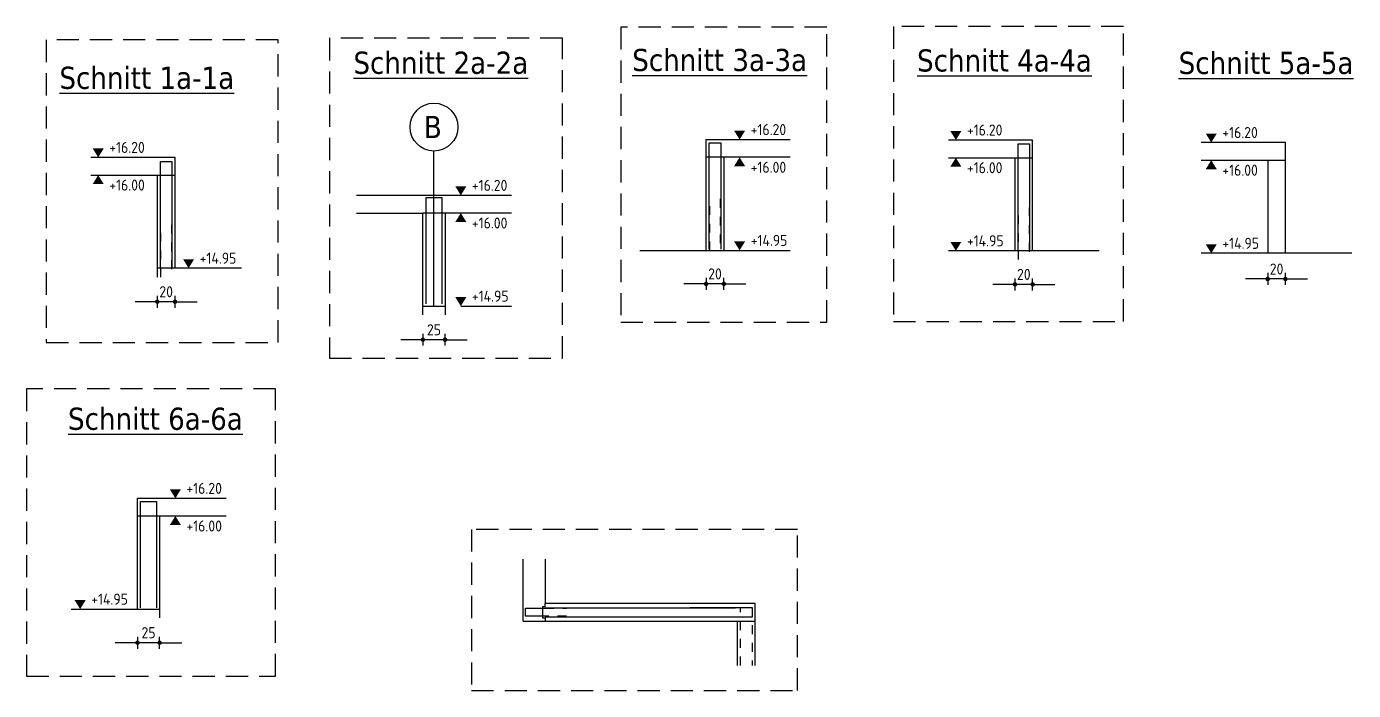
# Model space of a CAD drawing. Extents: x 0 to 61.9, y -8.7 to 30.
# Drawn here: x 44.6 to 59.58, y -8.72 to -1.23 of the extents above; entities that cross this region are included whole.
import ezdxf

# ---------------------------------------------------------------- set-up
doc = ezdxf.new("R2010")
doc.units = 0
doc.header["$LTSCALE"] = 0.5
for name, pattern in [('AUSGEZOGEN', [1000.01, 1000, 0.01]), ('HIDDEN2', [0.187, 0.125, -0.062]), ('STRICHLINIE', [0.75, 0.5, -0.25])]:
    doc.linetypes.add(name, pattern=pattern)
for name, color, linetype in [('ACHSEN', 7, 'Continuous'), ('AFU', 7, 'Continuous'), ('BETON', 7, 'Continuous'), ('DETAIL', 7, 'Continuous'), ('HBT', 7, 'Continuous'), ('HILFE', 7, 'Continuous'), ('koten', 7, 'Continuous'), ('MASSE', 7, 'Continuous'), ('RND', 7, 'Continuous'), ('SFP_Achsen', 7, 'Continuous'), ('TEXT', 7, 'Continuous')]:
    doc.layers.add(name, color=color, linetype=linetype)
doc.styles.add('helv', font='tahoma.ttf')
doc.styles.add('txt', font='isocp.shx')
doc.linetypes.add('AFU_50K', pattern='A,0.15,["/",Standard,S=0.2,R=0,X=-0.01,Y=-0.1],0.07,["/",Standard,S=0.2,R=0,X=-0.01,Y=-0.1],0.15', length=0.37)
doc.dimstyles.new('DOT_I', dxfattribs={"dimscale": 0.5, "dimtxt": 0.25, "dimasz": 0.25, "dimexe": 0.1, "dimexo": 0.3, "dimgap": 0.1, "dimtad": 1, "dimdec": 3, "dimzin": 3, "dimtxsty": 'txt', "dimblk": 'DOT', "dimblk1": 'DOT', "dimblk2": 'DOT', "dimsah": 1, "dimcen": 0.1, "dimse1": 1, "dimse2": 1, "dimazin": 0, "dimtfac": 1, "dimtdec": 4, "dimtix": 1, "dimtmove": 2, "dimatfit": 3, "dimfxl": 0, "dimtvp": 1, "dimtolj": 1, "dimtzin": 0, "dimarcsym": 0})

# ---------------------------------------------------------------- blocks, each defined once
blk = doc.blocks.new('okrd_u')
at = {"layer": 'koten', "color": 7, "linetype": 'Continuous'}
blk.add_solid([(-0.125, -0.202), (0.125, -0.202), (0, 0)], dxfattribs=at)
at = {"layer": 'koten', "style": 'txt'}
blk.add_attdef('OKRD', (0.25, -0.35), '', height=0.25, dxfattribs=at)
blk = doc.blocks.new('okrd_o')
at = {"layer": 'koten', "color": 7, "linetype": 'Continuous'}
blk.add_solid([(-0.125, 0.202), (0.125, 0.202), (0, 0)], dxfattribs=at)
at = {"layer": 'koten', "style": 'txt'}
blk.add_attdef('OKRD', (0.25, 0.1), '', height=0.25, dxfattribs=at)
blk = doc.blocks.new('DOT')
at = {"layer": 'MASSE', "color": 7, "linetype": 'Continuous'}
for p, q in [((0, 0), (-1, 0)), ((0, 0.54), (0, -0.54))]:
    blk.add_line(p, q, dxfattribs=at)
at = {"layer": 'MASSE', "color": 7, "linetype": 'Continuous', "const_width": 0.2}
blk.add_lwpolyline([(-0.1, 0, 1), (0.1, 0, 1)], format="xyb", close=True, dxfattribs=at)
blk = doc.blocks.new('*D20')
at = {"layer": 'Defpoints', "color": 0, "linetype": 'AUSGEZOGEN', "transparency": 16777216}
for p in [(46.078, -4.332), (46.078, -4.332), (46.278, -4.332)]:
    blk.add_point(p, dxfattribs=at)
at = {"layer": 'MASSE', "color": 0, "linetype": 'AUSGEZOGEN', "lineweight": -2, "transparency": 16777216}
for p, q in [((45.953, -4.332), (45.828, -4.332)), ((46.278, -4.332), (46.078, -4.332)), ((46.403, -4.332), (46.528, -4.332))]:
    blk.add_line(p, q, dxfattribs=at)
at = {"layer": 'MASSE', "color": 0, "linetype": 'AUSGEZOGEN', "lineweight": -2, "transparency": 16777216, "xscale": 0.125, "yscale": 0.125, "zscale": 0.125}
blk.add_blockref('DOT', (46.078, -4.332), dxfattribs=at)
at = {"layer": 'MASSE', "color": 0, "linetype": 'AUSGEZOGEN', "lineweight": -2, "transparency": 16777216, "xscale": 0.125, "yscale": 0.125, "zscale": 0.125, "rotation": 180}
blk.add_blockref('DOT', (46.278, -4.332), dxfattribs=at)
at = {"layer": 'MASSE', "color": 0, "linetype": 'AUSGEZOGEN', "transparency": 16777216, "insert": (46.178, -4.219), "char_height": 0.125, "attachment_point": 5, "style": 'txt'}
blk.add_mtext('\\A1;20', dxfattribs=at)
blk = doc.blocks.new('*D21')
at = {"layer": 'Defpoints', "color": 0, "linetype": 'AUSGEZOGEN', "transparency": 16777216}
for p in [(52.273, -4.131), (52.273, -4.131), (52.473, -4.131)]:
    blk.add_point(p, dxfattribs=at)
at = {"layer": 'MASSE', "color": 0, "linetype": 'AUSGEZOGEN', "lineweight": -2, "transparency": 16777216}
for p, q in [((52.148, -4.131), (52.023, -4.131)), ((52.473, -4.131), (52.273, -4.131)), ((52.598, -4.131), (52.723, -4.131))]:
    blk.add_line(p, q, dxfattribs=at)
at = {"layer": 'MASSE', "color": 0, "linetype": 'AUSGEZOGEN', "lineweight": -2, "transparency": 16777216, "xscale": 0.125, "yscale": 0.125, "zscale": 0.125}
blk.add_blockref('DOT', (52.273, -4.131), dxfattribs=at)
at = {"layer": 'MASSE', "color": 0, "linetype": 'AUSGEZOGEN', "lineweight": -2, "transparency": 16777216, "xscale": 0.125, "yscale": 0.125, "zscale": 0.125, "rotation": 180}
blk.add_blockref('DOT', (52.473, -4.131), dxfattribs=at)
at = {"layer": 'MASSE', "color": 0, "linetype": 'AUSGEZOGEN', "transparency": 16777216, "insert": (52.373, -4.018), "char_height": 0.125, "attachment_point": 5, "style": 'txt'}
blk.add_mtext('\\A1;20', dxfattribs=at)
blk = doc.blocks.new('*D22')
at = {"layer": 'Defpoints', "color": 0, "linetype": 'AUSGEZOGEN', "transparency": 16777216}
for p in [(49.076, -4.76), (49.076, -4.76), (49.326, -4.76)]:
    blk.add_point(p, dxfattribs=at)
at = {"layer": 'MASSE', "color": 0, "linetype": 'AUSGEZOGEN', "lineweight": -2, "transparency": 16777216}
for p, q in [((48.951, -4.76), (48.826, -4.76)), ((49.326, -4.76), (49.076, -4.76)), ((49.451, -4.76), (49.576, -4.76))]:
    blk.add_line(p, q, dxfattribs=at)
at = {"layer": 'MASSE', "color": 0, "linetype": 'AUSGEZOGEN', "lineweight": -2, "transparency": 16777216, "xscale": 0.125, "yscale": 0.125, "zscale": 0.125}
blk.add_blockref('DOT', (49.076, -4.76), dxfattribs=at)
at = {"layer": 'MASSE', "color": 0, "linetype": 'AUSGEZOGEN', "lineweight": -2, "transparency": 16777216, "xscale": 0.125, "yscale": 0.125, "zscale": 0.125, "rotation": 180}
blk.add_blockref('DOT', (49.326, -4.76), dxfattribs=at)
at = {"layer": 'MASSE', "color": 0, "linetype": 'AUSGEZOGEN', "transparency": 16777216, "insert": (49.201, -4.648), "char_height": 0.125, "attachment_point": 5, "style": 'txt'}
blk.add_mtext('\\A1;25', dxfattribs=at)
blk = doc.blocks.new('*D23')
at = {"layer": 'Defpoints', "color": 0, "linetype": 'AUSGEZOGEN', "transparency": 16777216}
for p in [(55.759, -4.136), (55.759, -4.136), (55.959, -4.136)]:
    blk.add_point(p, dxfattribs=at)
at = {"layer": 'MASSE', "color": 0, "linetype": 'AUSGEZOGEN', "lineweight": -2, "transparency": 16777216}
for p, q in [((55.634, -4.136), (55.509, -4.136)), ((55.959, -4.136), (55.759, -4.136)), ((56.084, -4.136), (56.209, -4.136))]:
    blk.add_line(p, q, dxfattribs=at)
at = {"layer": 'MASSE', "color": 0, "linetype": 'AUSGEZOGEN', "lineweight": -2, "transparency": 16777216, "xscale": 0.125, "yscale": 0.125, "zscale": 0.125}
blk.add_blockref('DOT', (55.759, -4.136), dxfattribs=at)
at = {"layer": 'MASSE', "color": 0, "linetype": 'AUSGEZOGEN', "lineweight": -2, "transparency": 16777216, "xscale": 0.125, "yscale": 0.125, "zscale": 0.125, "rotation": 180}
blk.add_blockref('DOT', (55.959, -4.136), dxfattribs=at)
at = {"layer": 'MASSE', "color": 0, "linetype": 'AUSGEZOGEN', "transparency": 16777216, "insert": (55.859, -4.023), "char_height": 0.125, "attachment_point": 5, "style": 'txt'}
blk.add_mtext('\\A1;20', dxfattribs=at)
blk = doc.blocks.new('*D24')
at = {"layer": 'Defpoints', "color": 0, "linetype": 'AUSGEZOGEN', "transparency": 16777216}
for p in [(58.612, -4.075), (58.612, -4.075), (58.812, -4.075)]:
    blk.add_point(p, dxfattribs=at)
at = {"layer": 'MASSE', "color": 0, "linetype": 'AUSGEZOGEN', "lineweight": -2, "transparency": 16777216}
for p, q in [((58.487, -4.075), (58.362, -4.075)), ((58.812, -4.075), (58.612, -4.075)), ((58.937, -4.075), (59.062, -4.075))]:
    blk.add_line(p, q, dxfattribs=at)
at = {"layer": 'MASSE', "color": 0, "linetype": 'AUSGEZOGEN', "lineweight": -2, "transparency": 16777216, "xscale": 0.125, "yscale": 0.125, "zscale": 0.125}
blk.add_blockref('DOT', (58.612, -4.075), dxfattribs=at)
at = {"layer": 'MASSE', "color": 0, "linetype": 'AUSGEZOGEN', "lineweight": -2, "transparency": 16777216, "xscale": 0.125, "yscale": 0.125, "zscale": 0.125, "rotation": 180}
blk.add_blockref('DOT', (58.812, -4.075), dxfattribs=at)
at = {"layer": 'MASSE', "color": 0, "linetype": 'AUSGEZOGEN', "transparency": 16777216, "insert": (58.712, -3.963), "char_height": 0.125, "attachment_point": 5, "style": 'txt'}
blk.add_mtext('\\A1;20', dxfattribs=at)
blk = doc.blocks.new('*D25')
at = {"layer": 'Defpoints', "color": 0, "linetype": 'AUSGEZOGEN', "transparency": 16777216}
for p in [(45.854, -8.179), (45.854, -8.179), (46.104, -8.179)]:
    blk.add_point(p, dxfattribs=at)
at = {"layer": 'MASSE', "color": 0, "linetype": 'AUSGEZOGEN', "lineweight": -2, "transparency": 16777216}
for p, q in [((45.729, -8.179), (45.604, -8.179)), ((46.104, -8.179), (45.854, -8.179)), ((46.229, -8.179), (46.354, -8.179))]:
    blk.add_line(p, q, dxfattribs=at)
at = {"layer": 'MASSE', "color": 0, "linetype": 'AUSGEZOGEN', "lineweight": -2, "transparency": 16777216, "xscale": 0.125, "yscale": 0.125, "zscale": 0.125}
blk.add_blockref('DOT', (45.854, -8.179), dxfattribs=at)
at = {"layer": 'MASSE', "color": 0, "linetype": 'AUSGEZOGEN', "lineweight": -2, "transparency": 16777216, "xscale": 0.125, "yscale": 0.125, "zscale": 0.125, "rotation": 180}
blk.add_blockref('DOT', (46.104, -8.179), dxfattribs=at)
at = {"layer": 'MASSE', "color": 0, "linetype": 'AUSGEZOGEN', "transparency": 16777216, "insert": (45.979, -8.066), "char_height": 0.125, "attachment_point": 5, "style": 'txt'}
blk.add_mtext('\\A1;25', dxfattribs=at)

msp = doc.modelspace()

# ---------------------------------------------------------------- linework, layer by layer
at = {"layer": 'ACHSEN', "color": 140, "linetype": 'AUSGEZOGEN'}
msp.add_line((49.201, -4.381), (49.201, -2.631), dxfattribs=at)
at = {"layer": 'AFU', "color": 8, "linetype": 'AFU_50K'}
for p, q in [((52.473, -2.702), (52.273, -2.702)), ((55.759, -2.707), (55.959, -2.707)), ((58.612, -2.735), (58.812, -2.735)), ((46.078, -2.903), (46.278, -2.903)), ((49.326, -3.331), (49.076, -3.331)), ((52.273, -3.752), (52.473, -3.752)), ((55.959, -3.757), (55.759, -3.757)), ((58.812, -3.785), (58.612, -3.785)), ((46.278, -3.953), (46.078, -3.953)), ((49.076, -4.381), (49.326, -4.381)), ((46.104, -6.75), (45.854, -6.75)), ((45.854, -7.8), (46.104, -7.8)), ((52.626, -7.936), (52.826, -7.936))]:
    msp.add_line(p, q, dxfattribs=at)
at = {"layer": 'BETON', "color": 6, "linetype": 'AUSGEZOGEN'}
for p, q in [((52.273, -3.752), (52.273, -2.502)), ((52.273, -2.502), (53.223, -2.502)), ((55.959, -2.507), (55.009, -2.507)), ((55.959, -3.757), (55.959, -2.507)), ((58.812, -2.535), (57.862, -2.535)), ((58.812, -3.785), (58.812, -2.535)), ((46.278, -2.703), (45.328, -2.703)), ((46.278, -3.953), (46.278, -2.703)), ((52.473, -2.702), (52.473, -3.752)), ((53.223, -2.702), (52.473, -2.702)), ((55.009, -2.707), (55.759, -2.707)), ((55.759, -2.707), (55.759, -3.757)), ((57.862, -2.735), (58.612, -2.735)), ((58.612, -2.735), (58.612, -3.785)), ((45.328, -2.903), (46.078, -2.903)), ((46.078, -2.903), (46.078, -4.053)), ((48.326, -3.131), (50.076, -3.131)), ((48.326, -3.331), (49.076, -3.331)), ((49.076, -4.481), (49.076, -3.331)), ((49.326, -3.331), (49.326, -4.481)), ((50.076, -3.331), (49.326, -3.331)), ((51.523, -3.752), (52.273, -3.752)), ((52.473, -3.752), (53.223, -3.752)), ((55.759, -3.757), (55.009, -3.757)), ((56.709, -3.757), (55.959, -3.757)), ((58.612, -3.785), (57.862, -3.785)), ((59.562, -3.785), (58.812, -3.785)), ((47.028, -3.953), (46.278, -3.953)), ((45.854, -7.8), (45.854, -6.55)), ((45.854, -6.55), (46.854, -6.55)), ((46.104, -6.75), (46.104, -7.9)), ((46.854, -6.75), (46.104, -6.75)), ((50.206, -7.936), (50.206, -7.236)), ((50.456, -7.236), (50.456, -7.736)), ((52.826, -7.736), (50.456, -7.736)), ((52.826, -8.436), (52.826, -7.736)), ((45.104, -7.8), (45.854, -7.8)), ((50.206, -7.936), (52.626, -7.936)), ((52.626, -8.436), (52.626, -7.936))]:
    msp.add_line(p, q, dxfattribs=at)
at = {"layer": 'DETAIL', "color": 102, "linetype": 'STRICHLINIE'}
for points in [[(51.31, -1.235), (51.31, -4.563), (53.635, -4.563), (53.635, -1.235)], [(54.387, -1.227), (54.387, -4.554), (56.983, -4.554), (56.983, -1.227)], [(44.825, -1.378), (44.825, -4.79), (47.442, -4.79), (47.442, -1.378)], [(48.021, -1.359), (48.021, -4.969), (50.651, -4.969), (50.651, -1.359)], [(44.602, -5.316), (44.602, -8.556), (47.412, -8.556), (47.412, -5.316)], [(49.624, -6.901), (49.624, -8.718), (53.304, -8.718), (53.304, -6.901)]]:
    msp.add_lwpolyline(points, close=True, dxfattribs=at)
at = {"layer": 'HBT', "color": 102, "linetype": 'AUSGEZOGEN'}
for p, q in [((50.456, -7.775), (50.456, -7.736)), ((50.456, -7.897), (50.456, -7.936))]:
    msp.add_line(p, q, dxfattribs=at)
msp.add_lwpolyline([(50.456, -7.775), (50.426, -7.775), (50.426, -7.897), (50.456, -7.897)], dxfattribs=at)
at = {"layer": 'HBT', "color": 1, "linetype": 'AUSGEZOGEN'}
msp.add_lwpolyline([(50.426, -7.881), (50.236, -7.881), (50.236, -7.791), (50.426, -7.791)], dxfattribs=at)
at = {"layer": 'HBT', "color": 1, "linetype": 'HIDDEN2'}
for points in [[(50.426, -7.791), (50.456, -7.791), (50.696, -7.791)], [(50.696, -7.881), (50.456, -7.881), (50.426, -7.881)]]:
    msp.add_lwpolyline(points, dxfattribs=at)
at = {"layer": 'HILFE', "color": 102, "linetype": 'AUSGEZOGEN'}
msp.add_line((49.504, -4.381), (50.076, -4.381), dxfattribs=at)
at = {"layer": 'RND', "color": 1, "linetype": 'AUSGEZOGEN'}
for points in [[(52.308, -3.737), (52.308, -2.537), (52.438, -2.537), (52.438, -3.737)], [(55.794, -3.752), (55.794, -2.552), (55.924, -2.552), (55.924, -3.752)], [(46.113, -3.948), (46.113, -2.748), (46.243, -2.748), (46.243, -3.948)], [(49.111, -4.356), (49.111, -3.156), (49.291, -3.156), (49.291, -4.356)], [(45.889, -7.785), (45.889, -6.585), (46.069, -6.585), (46.069, -7.785)], [(50.456, -7.786), (52.606, -7.786)], [(52.091, -7.781), (52.791, -7.781), (52.791, -7.891), (52.091, -7.891)], [(50.456, -7.886), (52.606, -7.886)]]:
    msp.add_lwpolyline(points, dxfattribs=at)
at = {"layer": 'RND', "color": 1, "linetype": 'HIDDEN2'}
for points in [[(52.313, -3.752), (52.313, -3.172)], [(52.433, -3.172), (52.433, -3.752)], [(55.799, -3.857), (55.799, -3.267)], [(55.919, -3.267), (55.919, -3.857)], [(46.118, -4.053), (46.118, -3.463)], [(46.238, -3.463), (46.238, -4.053)], [(52.661, -8.436), (52.661, -7.781), (52.791, -7.781), (52.791, -8.436)]]:
    msp.add_lwpolyline(points, dxfattribs=at)
at = {"layer": 'SFP_Achsen', "color": 7, "linetype": 'AUSGEZOGEN'}
msp.add_circle((49.201, -2.361), 0.27, dxfattribs=at)

# ---------------------------------------------------------------- block references
at = {"layer": 'koten', "color": 7, "linetype": 'AUSGEZOGEN', "xscale": 0.5, "yscale": 0.5, "zscale": 0.5}
for name, p, values in [('okrd_o', (52.651, -2.502), {'OKRD': '+16.20'}), ('okrd_o', (55.092, -2.507), {'OKRD': '+16.20'}), ('okrd_o', (57.975, -2.535), {'OKRD': '+16.20'}), ('okrd_o', (45.411, -2.703), {'OKRD': '+16.20'}), ('okrd_u', (52.651, -2.702), {'OKRD': '+16.00'}), ('okrd_u', (55.092, -2.707), {'OKRD': '+16.00'}), ('okrd_u', (57.975, -2.735), {'OKRD': '+16.00'}), ('okrd_u', (45.411, -2.903), {'OKRD': '+16.00'}), ('okrd_o', (49.504, -3.131), {'OKRD': '+16.20'}), ('okrd_u', (49.504, -3.331), {'OKRD': '+16.00'}), ('okrd_o', (52.651, -3.752), {'OKRD': '+14.95'}), ('okrd_o', (55.092, -3.757), {'OKRD': '+14.95'}), ('okrd_o', (57.975, -3.785), {'OKRD': '+14.95'}), ('okrd_o', (46.431, -3.953), {'OKRD': '+14.95'}), ('okrd_o', (49.504, -4.381), {'OKRD': '+14.95'}), ('okrd_o', (46.282, -6.55), {'OKRD': '+16.20'}), ('okrd_u', (46.282, -6.75), {'OKRD': '+16.00'}), ('okrd_o', (45.207, -7.8), {'OKRD': '+14.95'})]:
    msp.add_blockref(name, p, dxfattribs=at).add_auto_attribs(values)

# ---------------------------------------------------------------- texts
at = {"layer": 'SFP_Achsen', "color": 6, "linetype": 'AUSGEZOGEN', "style": 'helv'}
msp.add_text('B', height=0.25, dxfattribs=at).set_placement((49.087, -2.485))
at = {"layer": 'TEXT', "color": 6, "linetype": 'AUSGEZOGEN', "style": 'helv'}
for s, p in [('%%USchnitt 3a-3a', (51.439, -1.729)), ('%%USchnitt 4a-4a', (54.654, -1.734)), ('%%USchnitt 2a-2a', (48.292, -1.76)), ('%%USchnitt 5a-5a', (57.607, -1.762)), ('%%USchnitt 1a-1a', (44.973, -1.93)), ('%%USchnitt 6a-6a', (45.07, -5.777))]:
    msp.add_text(s, height=0.25, dxfattribs=at).set_placement(p)

# ---------------------------------------------------------------- dimensions: what is measured, and where the dimension line sits
at = {"layer": 'MASSE', "color": 7, "linetype": 'AUSGEZOGEN'}
for base, p1, p2, picture, middle in [((58.612, -4.075), (58.812, -4.075), (58.612, -4.075), '*D24', (58.712, -3.963)), ((52.273, -4.131), (52.473, -4.131), (52.273, -4.131), '*D21', (52.373, -4.018)), ((55.759, -4.136), (55.959, -4.136), (55.759, -4.136), '*D23', (55.859, -4.023)), ((46.078, -4.332), (46.278, -4.332), (46.078, -4.332), '*D20', (46.178, -4.219)), ((49.076, -4.76), (49.326, -4.76), (49.076, -4.76), '*D22', (49.201, -4.648)), ((45.854, -8.179), (46.104, -8.179), (45.854, -8.179), '*D25', (45.979, -8.066))]:
    dim = msp.add_linear_dim(base=base, p1=p1, p2=p2, dimstyle='DOT_I', override={"dimdec": 0, "dimlfac": 100}, dxfattribs=at)
    dim.commit()
    dim.dimension.update_dxf_attribs({"geometry": picture, "text_midpoint": middle})

doc.saveas('drawing.dxf')
